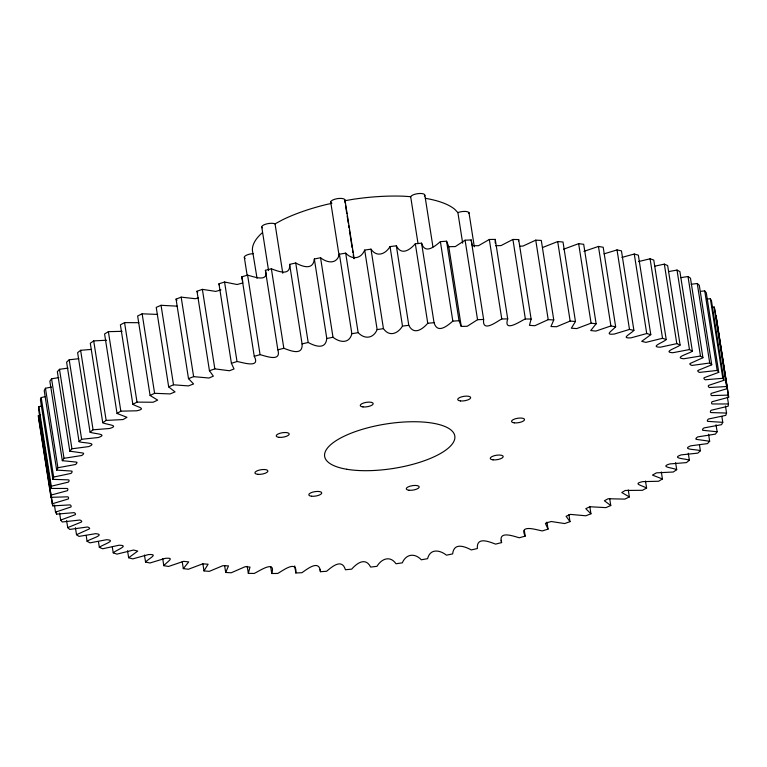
<?xml version="1.0" encoding="UTF-8"?>
<svg xmlns="http://www.w3.org/2000/svg" width="767" height="767" viewBox="0 0 767 767"><rect width="100%" height="100%" fill="white"/><g stroke="black" fill="none" stroke-linecap="round" stroke-linejoin="round"><path stroke-width="1.15" d="M495.185 242.995L495.252 239.4L489.317 239.467L478.493 245.718L472.136 245.661M546.948 522.097L548.041 529.115L542.432 530.898C538.233 530.515 518.339 523.247 525.203 536.104L519.393 537.763C514.254 536.574 497.735 529.815 501.599 542.595L495.626 544.119C489.404 541.876 476.355 536.095 477.371 548.539L471.264 549.929C464.428 546.238 453.843 542.346 452.655 553.918L446.442 555.164C439.75 549.834 430.134 548.395 427.593 558.692L421.313 559.785C414.832 552.854 406.069 553.832 402.311 562.834L396.002 563.764C390.144 555.241 381.525 558.74 376.961 566.324L370.653 567.091C365.533 556.938 357.019 563.045 351.679 569.152L345.418 569.747C341.948 558.04 331.938 566.765 326.617 571.281L320.424 571.703C319.417 558.731 306.599 569.613 301.901 572.719L295.822 572.968C297.5 558.903 281.777 571.501 277.683 573.448L271.748 573.515C276.465 558.692 257.52 572.307 254.088 573.457L248.326 573.352L249.994 567.072L245.219 566.669L231.25 572.767L225.699 572.479L224.597 565.461M518.54 240.896L518.674 239.563L512.912 239.457L501.1 245.545L495.655 245.766M518.674 239.563L531.128 319.072L529.46 325.352L534.858 325.716L548.204 319.657L553.755 319.944L541.301 240.435L535.749 240.148L523.017 246.054L519.738 246.178M41.485 406.011L38.829 406.702L38.532 408.955L50.986 488.454L66.576 488.454C68.464 487.783 68.234 491.216 66.508 490.928L50.804 495.137L50.977 497.313L66.988 496.843C68.685 496.067 69.346 499.413 67.448 499.231L52.214 503.785L52.865 505.884L69.203 504.945C70.698 504.13 72.232 507.255 70.18 507.246L55.521 512.107L56.633 514.13L73.21 512.72C74.524 511.915 76.844 514.743 74.706 514.916L60.698 520.064L59.596 513.056M50.986 488.454L51.284 486.211L38.829 406.702M727.365 396.951L728.468 403.96L728.171 406.203L712.073 410.057C710.51 409.703 709.427 413.125 711.479 412.588L726.57 413.058L725.467 406.04M531.128 319.072L525.366 318.957C521.934 320.117 502.989 333.722 507.706 318.909L501.771 318.976C497.678 320.913 481.954 333.52 483.632 319.455L477.544 319.705L467.228 326.272L461.255 326.435L448.781 246.706L446.576 241.212L440.383 241.634C435.062 246.149 425.052 254.874 421.582 243.168L415.321 243.762C409.981 249.869 401.467 255.977 396.347 245.823L390.039 246.581C385.475 254.174 376.856 257.674 370.998 249.15L364.689 250.08C360.931 259.083 352.168 260.061 345.687 253.129L339.407 254.222C336.866 264.519 327.25 263.081 320.558 257.75L314.345 258.997C313.157 270.569 302.572 266.676 295.736 262.985L289.629 264.375C290.645 276.82 277.596 271.039 271.374 268.795L265.401 270.32C269.265 283.1 252.746 276.341 247.607 275.152L241.797 276.81L242.736 281.393M265.401 270.32L277.846 349.829C281.719 362.609 265.19 355.84 260.061 354.651L254.251 356.319C261.106 369.176 241.212 361.909 237.013 361.525L231.404 363.309L234.04 368.956L229.438 370.749L214.827 368.869L209.449 370.758L213.36 376.146L209.017 378.016L193.62 376.645L188.5 378.639L176.055 299.13L181.165 297.136L195.336 298.708L198.461 297.807M225.699 572.479L228.489 565.883L222.881 565.682L209.305 571.357L203.984 570.897L202.891 563.889M553.755 319.944L550.955 326.531L556.564 326.732L570.149 321.057L575.461 321.517L563.016 242.017L557.695 241.557L542.883 247.396M44.831 396.721L41.197 397.565L40.43 399.856L52.885 479.365L67.975 479.835C70.018 479.298 68.934 482.721 67.381 482.366L51.284 486.211M52.885 479.365L53.652 477.064L41.197 397.565M726.57 413.058L725.803 415.35L709.398 418.82C707.989 418.446 706.129 421.754 708.277 421.399L722.782 422.339L721.862 416.491M289.629 264.375L302.073 343.884C303.099 356.319 290.041 350.548 283.828 348.295L277.846 349.829M203.984 570.897L208.106 564.215L202.718 563.841L188.356 569.258L183.313 568.625L182.22 561.607M575.461 321.517L571.348 328.209L576.736 328.583L591.089 323.166L596.132 323.799L583.687 244.29L578.644 243.657L563.649 249.198M51.494 387.067L45.454 388.246L44.218 390.576L56.672 470.085L71.168 471.024C73.325 470.66 71.465 473.977 70.056 473.603L53.652 477.064M56.672 470.085L57.899 467.745L45.454 388.246M722.782 422.339L721.546 424.669L704.931 427.737C703.636 427.372 701.105 430.508 703.301 430.354L717.135 431.754L716.033 424.736M314.345 258.997L326.79 338.506C325.611 350.078 315.016 346.185 308.19 342.485L302.073 343.884M183.313 568.625L188.73 561.885L183.591 561.339L168.548 566.458L163.802 565.663L162.7 558.644M596.132 323.799L590.724 330.539L595.854 331.085L610.906 325.956L615.652 326.761L603.198 247.252L598.452 246.447L583.927 251.375M58.838 377.604L51.562 378.802L49.865 381.161L62.319 460.67L76.154 462.07C78.349 461.907 75.808 465.051 74.514 464.687L57.899 467.745M62.319 460.67L64.006 458.311L80.746 455.665C81.964 455.991 85.06 453.076 82.884 453.029L69.797 451.178L57.343 371.669L59.49 369.301L67.975 368.131M717.135 431.754L715.438 434.112L698.708 436.749C697.491 436.423 694.394 439.347 696.57 439.395L709.657 441.246L708.555 434.227M461.255 326.435L459.021 320.711L452.837 321.133C447.516 325.659 437.506 334.374 434.036 322.677L427.765 323.271C422.435 329.379 413.912 335.486 408.792 325.323L402.493 326.09C397.92 333.683 389.3 337.173 383.452 328.65L377.134 329.589C373.385 338.592 364.622 339.56 358.141 332.638L351.861 333.731C349.311 344.019 339.695 342.59 333.003 337.259L326.79 338.506M163.802 565.663C167.657 561.262 175.509 557.245 165.078 558.386L149.968 562.997L145.548 562.029L144.445 555.02M615.652 326.761C611.788 331.152 603.936 335.179 614.367 334.038L629.486 329.427L633.906 330.385L621.452 250.876L617.032 249.917L604.032 253.867M69.797 451.178L71.935 448.8L88.694 446.595C98.924 442.578 82.136 443.173 79.059 441.648L66.614 362.149L69.193 359.781L78.828 358.716M709.657 441.246L707.51 443.614L690.751 445.828C680.53 449.836 697.318 449.251 700.386 450.766L699.475 444.918M145.548 562.029C149.057 558.271 159.287 553.803 148.338 554.599L132.729 558.884L128.655 557.753L127.562 550.744M633.906 330.385C630.397 334.153 620.167 338.621 631.107 337.825L646.725 333.54L650.79 334.661L638.345 255.162L634.271 254.03L621.941 257.396M79.059 441.648L81.638 439.28L98.329 437.526C108.924 433.901 93.488 433.882 90.065 432.157L77.62 352.647L80.621 350.298L91.331 349.416M700.386 450.766L697.807 453.134L681.115 454.898C670.531 458.522 685.957 458.532 689.38 460.267L688.287 453.249M128.655 557.753L137.753 551.08L133.544 550.035L116.929 554.129L113.228 552.854L112.308 547.005M650.79 334.661L641.701 341.344L645.91 342.379L662.525 338.285L666.226 339.56L653.772 260.061L650.071 258.786L638.547 261.576M90.065 432.157L93.066 429.798L109.595 428.494C120.361 425.302 106.594 424.745 102.749 422.742L90.295 343.233L93.708 340.903L106.555 340.222M689.38 460.267L686.379 462.616L669.85 463.92C659.083 467.122 672.86 467.669 676.705 469.682L675.602 462.664M113.228 552.854C116.057 550.044 130.227 545.299 119 545.232L102.653 548.779L99.346 547.36L98.425 541.512M666.226 339.56C663.397 342.37 649.227 347.125 660.445 347.183L676.801 343.635L680.108 345.064L667.654 265.555L664.347 264.136L654.893 266.139M102.749 422.742L106.153 420.412L123.036 419.559L126.977 417.315L117.035 413.451L104.58 333.942L108.377 331.66L122.078 331.325M676.705 469.682L673.292 472.012L656.418 472.856L652.477 475.099L662.42 478.972L661.317 471.954M99.346 547.36C101.886 544.886 117.619 540.246 106.565 539.709L89.988 542.854L87.083 541.291L86.172 535.452M680.108 345.064C677.568 347.537 661.835 352.168 672.889 352.715L689.466 349.56L692.361 351.123C690.06 353.347 673.033 357.719 683.742 358.764L700.463 356.032L702.927 357.719L690.444 363.347C688.325 363.932 691.853 366.022 692.956 365.303L709.715 363.002L711.747 364.804L698.459 370.212C696.292 370.595 699.283 373.069 700.463 372.292L717.183 370.432L718.756 372.35L704.739 377.498C702.61 377.68 704.921 380.509 706.244 379.694L722.811 378.294L723.933 380.307L709.264 385.168C707.222 385.159 708.756 388.284 710.252 387.469L726.589 386.53L727.231 388.639L712.006 393.183C710.108 393.011 710.769 396.347 712.466 395.58L728.477 395.101L728.65 397.287L712.946 401.496C711.21 401.208 710.99 404.64 712.879 403.969L728.468 403.96M117.035 413.451L120.831 411.17L136.756 410.796C147.187 408.533 137.696 407.191 132.844 404.343L120.39 324.844L124.561 322.61L138.856 322.696M662.42 478.972L658.623 481.254L642.688 481.628C632.267 483.881 641.749 485.233 646.61 488.071L642.439 490.305L625.201 490.468L621.778 492.519L629.362 496.939L624.856 499.106L608.135 498.751L604.386 500.755L610.772 505.53L605.949 507.62L589.842 506.747L585.787 508.684L590.945 513.785L585.835 515.779L570.437 514.398L566.094 516.268L569.996 521.656L564.627 523.554L551.252 521.512L546.046 523.008L545.414 523.468L548.041 529.115M472.002 244.548L471.178 239.946L465.099 240.196L455.32 246.571L448.781 246.706M87.083 541.291C89.394 539.067 106.421 534.704 95.712 533.659L78.991 536.392L76.518 534.704L75.425 527.686M262.285 227.837A7.229 2.474 -8.9 0 1 265.708 224.175A7.229 2.474 -8.9 0 1 275.046 223.849L282.639 219.765A105.405 36.049 -8.9 0 1 327.173 204.338L331.929 203.303A7.229 2.474 -8.9 0 1 336.569 198.787A7.229 2.474 -8.9 0 1 344.767 200.724L352.973 199.315A105.405 36.049 -8.9 0 1 403.643 196.208L410.671 196.678A7.229 2.474 -8.9 0 1 419.654 193.485A7.229 2.474 -8.9 0 1 424.381 196.141M132.844 404.343L137.005 402.119L153.064 402.244L157.686 400.125L150.092 395.475L137.638 315.975L142.144 313.808L157.657 314.422M76.518 534.704L89.01 529.067C91.129 528.492 87.591 526.392 86.498 527.121L69.739 529.422L67.707 527.61L66.604 520.592M150.092 395.475L154.598 393.308L170.111 393.922L175.039 391.899L168.682 386.894L156.228 307.385L161.051 305.295L177.158 306.167M67.707 527.61L80.995 522.212C83.152 521.828 80.171 519.355 78.982 520.131L62.271 521.982L60.698 520.064M168.682 386.894L173.505 384.804L188.385 385.906L193.581 383.97L188.5 378.639M242.918 282.927L237.07 284.519L224.568 282.016L218.959 283.8L231.404 363.309M209.449 370.758L197.004 291.259L202.373 289.36L215.748 291.402L220.954 289.907M50.977 497.313L38.523 417.814L38.35 415.628L40.651 414.957M668.603 271.604L677.012 270.061L679.917 271.614L692.361 351.123M680.712 277.664L688.009 276.523L690.482 278.21L702.927 357.719M691.144 284.269L697.261 283.493L699.293 285.305L711.747 364.804M701 291.268L704.729 290.933L706.302 292.85L718.756 372.35M706.685 299.025L710.367 298.785L711.479 300.808L723.933 380.307M712.332 307.088L714.135 307.03L714.786 309.13L727.231 388.639M462.674 243.187L457.889 212.603L454.658 209.218A105.405 36.049 -8.9 0 0 425.321 198.317M176.055 299.13L176.947 300.28M197.004 291.259L197.627 292.467M257.05 278.354L252.909 253.1A105.405 36.049 -8.9 0 1 262.343 232.698M39.769 424.276L40.411 426.385M218.959 283.8L219.304 285.065M728.477 395.101L716.023 315.601L728.65 397.287M714.135 307.03L726.589 386.53M710.367 298.785L722.811 378.294M704.729 290.933L717.183 370.432M697.261 283.493L709.715 363.002M688.009 276.523L700.463 356.032M677.012 270.061L689.466 349.56M664.347 264.136L676.801 343.635M650.071 258.786L662.525 338.285M634.271 254.03L646.725 333.54M617.032 249.917L629.486 329.427M645.507 481.053L646.61 488.071M598.452 246.447L610.906 325.956M628.259 489.931L629.362 496.939M578.644 243.657L591.089 323.166M609.669 498.512L610.772 505.53M557.695 241.557L570.149 321.057M589.852 506.766L590.945 513.785M535.749 240.148L548.204 319.657M568.903 514.638L569.996 521.656M512.912 239.457L525.366 318.957M495.252 239.4L507.706 318.909M489.317 239.467L501.771 318.976M524.283 530.256L525.203 536.104M468.982 212.689L474.322 246.801M471.178 239.946L483.632 319.455M465.099 240.196L477.544 319.705M501.234 540.256L501.599 542.595M446.576 241.212L459.021 320.711M440.383 241.634L452.837 321.133M424.86 195.259L432.962 247.012M421.582 243.168L434.036 322.677M410.671 196.678L418.044 243.714M415.321 243.762L427.765 323.271M396.347 245.823L408.792 325.323M390.039 246.581L402.493 326.09M370.998 249.15L383.452 328.65M364.689 250.08L377.134 329.589M344.958 199.871L354.162 258.68M344.767 200.724L345.131 203.073M345.505 205.431L346.789 213.667M347.154 216.016L348.266 223.072M348.63 225.421L349.004 227.78M349.368 230.129L352.13 247.77M352.504 250.119L352.868 252.477M353.232 254.826L353.788 258.354M345.687 253.129L358.141 332.638M339.407 254.222L351.861 333.731M330.692 201.894L339.158 255.996M320.558 257.75L333.003 337.259M295.736 262.985L308.19 342.485M275.046 223.849L282.783 273.244M320.06 569.363L320.424 571.703M271.374 268.795L283.828 348.295M261.768 227.099L268.575 270.617M294.72 565.95L295.822 572.968M247.607 275.152L260.061 354.651M244.385 257.731L247.147 275.372M241.797 276.81L254.251 356.319M270.646 566.497L271.748 573.515M224.568 282.016L237.013 361.525M247.223 566.334L248.326 573.352M202.373 289.36L214.827 368.869M181.165 297.136L193.62 376.645M161.051 305.295L173.505 384.804M142.144 313.808L154.598 393.308M124.561 322.61L137.005 402.119M108.377 331.66L120.831 411.17M93.708 340.903L106.153 420.412M80.621 350.298L93.066 429.798M69.193 359.781L81.638 439.28M59.49 369.301L71.935 448.8M51.562 378.802L64.006 458.311M56.269 511.79L56.633 514.13M54.419 505.098L55.521 512.107M41.514 433.393L41.878 435.733M42.243 438.072L42.607 440.411M42.981 442.751L43.345 445.09M45.358 457.947L45.723 460.286M46.087 462.626L46.451 464.965M46.825 467.304L47.19 469.644M49.932 487.179L50.296 489.519M50.67 491.858L51.034 494.197M51.399 496.537L52.865 505.884M38.35 415.628L52.214 503.785M457.889 212.603A7.229 2.474 -8.9 0 1 465.751 211.462A7.229 2.474 -8.9 0 1 469.011 213.514M245.181 258.402A7.229 2.474 -8.9 0 1 245.747 255.584A7.229 2.474 -8.9 0 1 253.177 253.656M492.999 459.855A6.587 2.253 -8.9 0 0 503.219 456.768A6.587 2.253 -8.9 0 0 493.948 455.799A6.587 2.253 -8.9 0 0 492.999 459.855M409.012 490.247A6.587 2.253 -8.9 0 0 419.223 487.17A6.587 2.253 -8.9 0 0 409.962 486.192A6.587 2.253 -8.9 0 0 409.012 490.247M311.546 496.239A6.587 2.253 -8.9 0 0 321.757 493.162A6.587 2.253 -8.9 0 0 312.495 492.184A6.587 2.253 -8.9 0 0 311.546 496.239M257.693 474.322A6.587 2.253 -8.9 0 0 267.913 471.235A6.587 2.253 -8.9 0 0 258.642 470.257A6.587 2.253 -8.9 0 0 257.693 474.322M279.006 437.334A6.587 2.253 -8.9 0 0 289.226 434.247A6.587 2.253 -8.9 0 0 279.955 433.269A6.587 2.253 -8.9 0 0 279.006 437.334M362.992 406.932A6.587 2.253 -8.9 0 0 373.213 403.845A6.587 2.253 -8.9 0 0 363.951 402.876A6.587 2.253 -8.9 0 0 362.992 406.932M460.459 400.94A6.587 2.253 -8.9 0 0 470.679 397.852A6.587 2.253 -8.9 0 0 461.408 396.884A6.587 2.253 -8.9 0 0 460.459 400.94M514.312 422.866A6.587 2.253 -8.9 0 0 524.532 419.779A6.587 2.253 -8.9 0 0 515.261 418.801A6.587 2.253 -8.9 0 0 514.312 422.866M346.828 469.27A65.876 22.531 -8.9 0 0 453.671 441.802A65.876 22.531 -8.9 0 0 368.668 427.564A65.876 22.531 -8.9 0 0 346.828 469.27"/></g></svg>
